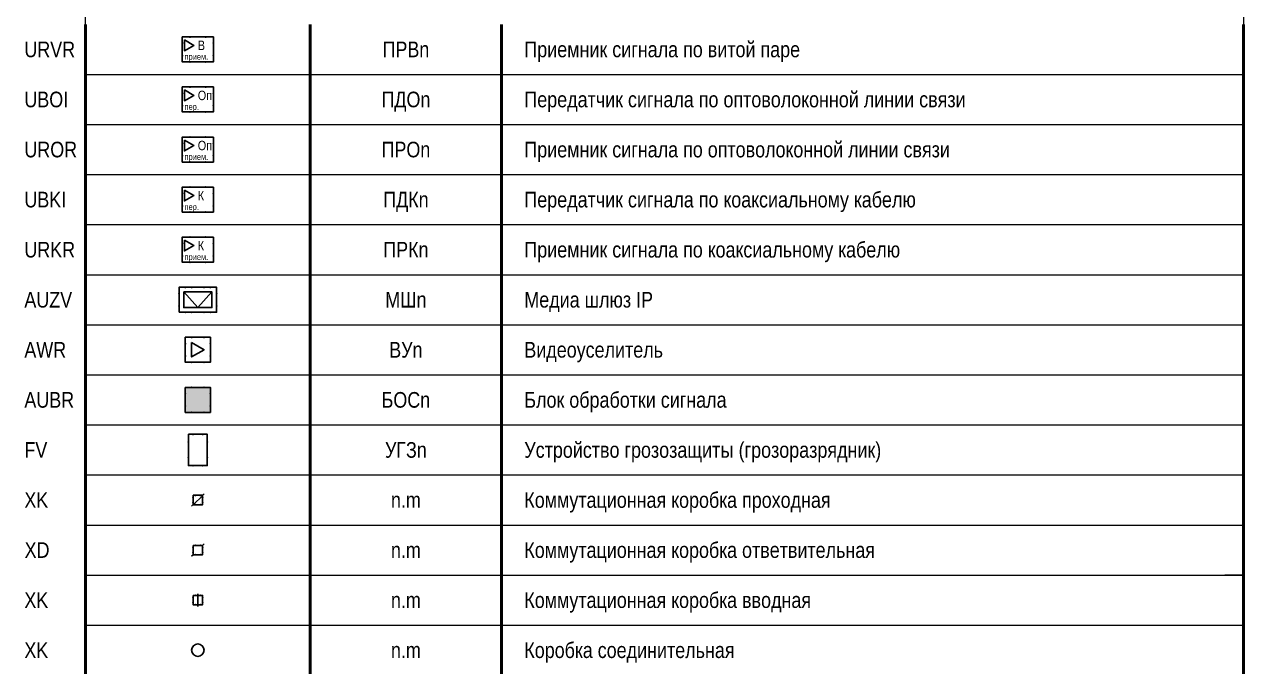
# Model space of a CAD drawing. Header units: millimetres. Extents: x -21000 to 351902, y -261781 to 19312.
# Drawn here: x 1022 to 20500, y -25163 to -14900 of the extents above; entities that cross this region are included whole.
import ezdxf
from ezdxf.enums import TextEntityAlignment as Align

# ---------------------------------------------------------------- set-up
doc = ezdxf.new("R2010")
doc.units = ezdxf.units.MM
doc.header["$MEASUREMENT"] = 0
doc.set_wipeout_variables(frame=1)
for name, color, linetype in [('_АТ-Имя', 7, 'Continuous'), ('_АТ-Спецификация', 7, 'Continuous'), ('_БЛ-Заливка', 7, 'Continuous'), ('_БЛ-Маска', 250, 'Continuous'), ('_БЛ-Рамки', 7, 'Continuous'), ('_ОТ', 170, 'Continuous')]:
    doc.layers.add(name, color=color, linetype=linetype)
doc.layers.add('_АТ-Примечания', color=250, linetype='Continuous', plot=False)
doc.layers.add('NOPRINT', color=50, linetype='Continuous', plot=False)
doc.layers.add('_БЛ-Таблицы рамки', color=7, linetype='Continuous', lineweight=0)
doc.styles.add('Arial-250', font='ARIALN.TTF', dxfattribs={"height": 250})
doc.styles.add('Arial_Narrow_shtamp', font='ARIALN.TTF')
doc.styles.add('ArialN-2.5', font='ARIALN.TTF', dxfattribs={"height": 2.5})
doc.styles.add('ArialN-250', font='ARIALN.TTF', dxfattribs={"height": 250})
doc.styles.add('AT-Шрифт', font='ARIALN.TTF', dxfattribs={"height": 250})

# ---------------------------------------------------------------- blocks, each defined once
blk = doc.blocks.new('*U2')
at = {"layer": 'NOPRINT', "lineweight": 0}
blk.add_lwpolyline([(20, 292), (205, 292), (205, 5), (20, 5)], close=True, dxfattribs=at)
blk.add_lwpolyline([(205, 60), (202, 60)], dxfattribs=at)
at = {"layer": 'NOPRINT', "color": 1, "lineweight": 0, "style": 'Arial_Narrow_shtamp'}
blk.add_attdef('N_LISTA', text='', height=2, dxfattribs=at).set_placement((90.17, 7.42), align=Align.MIDDLE_LEFT)
blk = doc.blocks.new('*U5')
at = {"layer": '_БЛ-Таблицы рамки', "lineweight": 50}
for points in [[(0, -8), (0, 0)], [(35.87, -8), (35.87, 0)], [(66.47, -8), (66.47, 0)], [(185, -8), (185, 0)]]:
    blk.add_lwpolyline(points, dxfattribs=at)
at = {"layer": '_БЛ-Таблицы рамки', "lineweight": 0}
for points in [[(0, -8), (35.87, -8)], [(35.87, -8), (66.47, -8)], [(66.47, -8), (185, -8)]]:
    blk.add_lwpolyline(points, dxfattribs=at)
at = {"ltscale": 100, "style": 'ArialN-2.5'}
blk.add_attdef('СОКРАЩЕНИЕ_УГО', text='', height=2.5, dxfattribs=at).set_placement((51.17, -4), align=Align.MIDDLE_CENTER)
blk.add_attdef('НАИМЕНОВАНИЕ_УГО', text='', height=2.5, dxfattribs=at).set_placement((70.09, -4), align=Align.MIDDLE_LEFT)
blk = doc.blocks.new('ПРВ')
blk.add_wipeout([(-2.5, 4), (2.5, 4), (2.5, 0), (-2.5, 0)]).dxf.layer = '_БЛ-Маска'
blk.add_lwpolyline([(2.5, 4), (-2.5, 4), (-2.5, 0), (2.5, 0)], close=True)
blk.add_lwpolyline([(-2.13, 3.52), (-2.13, 1.79), (-0.63, 2.65), (-2.13, 3.52)])
at = {"linetype": 'ByBlock', "lineweight": -2, "ltscale": 100}
for p in [(-1.25, 4), (1.25, 4), (-2.5, 3), (2.5, 3), (-2.5, 1), (-1.25, 0), (1.25, 0), (2.5, 1)]:
    blk.add_point(p, dxfattribs=at)
at = {"layer": '_БЛ-Заливка', "color": 5, "linetype": 'ByBlock', "lineweight": -2}
blk.add_solid([(-2.13, 3.52), (-2.13, 1.79), (-0.63, 2.65), (-2.13, 3.52)], dxfattribs=at)
at = {"color": 7, "style": 'AT-Шрифт'}
for s, height, p in [('В', 1.5, (0, 2.65)), ('прием.', 1, (-2.13, 0.84))]:
    blk.add_text(s, height=height, dxfattribs=at).set_placement(p, align=Align.MIDDLE_LEFT)
at = {"layer": '_АТ-Имя', "ltscale": 100, "style": 'AT-Шрифт'}
blk.add_attdef('NUMBER', text='', height=2, dxfattribs=at).set_placement((0, 4), align=Align.BOTTOM_CENTER)
at = {"layer": '_АТ-Примечания', "ltscale": 100, "style": 'AT-Шрифт', "flags": 1}
for tag, p in [('ABBREVIATION', (-2.5, 0.5)), ('COMMENT1', (-2.5, 0.04)), ('COMMENT2', (-2.5, -0.42)), ('COMMENT3', (-2.5, -0.88))]:
    blk.add_attdef(tag, p, '', height=0.25, dxfattribs=at)
at = {"layer": '_АТ-Спецификация', "ltscale": 100, "style": 'AT-Шрифт', "flags": 1}
for tag, p in [('NUM', (-2.5, 4)), ('CODE', (-2.5, 2.5)), ('DESCRIPTION', (-2.5, 3.5)), ('NAME', (-2.5, 3)), ('MADEBY', (-2.5, 2)), ('POSITION', (-2.5, 1.5)), ('POSITION2', (-2.5, 1))]:
    blk.add_attdef(tag, p, '', height=0.25, dxfattribs=at)
blk = doc.blocks.new('ПДО')
blk.add_wipeout([(-2.5, 4), (2.5, 4), (2.5, 0), (-2.5, 0)]).dxf.layer = '_БЛ-Маска'
blk.add_lwpolyline([(2.5, 4), (-2.5, 4), (-2.5, 0), (2.5, 0)], close=True)
blk.add_lwpolyline([(-2.13, 3.52), (-2.13, 1.79), (-0.63, 2.65), (-2.13, 3.52)])
at = {"linetype": 'ByBlock', "lineweight": -2, "ltscale": 100}
for p in [(-1.25, 4), (1.25, 4), (-2.5, 3), (2.5, 3), (-2.5, 1), (-1.25, 0), (1.25, 0), (2.5, 1)]:
    blk.add_point(p, dxfattribs=at)
at = {"layer": '_БЛ-Заливка', "color": 5, "linetype": 'ByBlock', "lineweight": -2}
blk.add_solid([(-2.13, 3.52), (-2.13, 1.79), (-0.63, 2.65), (-2.13, 3.52)], dxfattribs=at)
at = {"color": 7, "style": 'AT-Шрифт'}
for s, height, p in [('Оп', 1.5, (0, 2.65)), ('пер.', 1, (-2.13, 0.84))]:
    blk.add_text(s, height=height, dxfattribs=at).set_placement(p, align=Align.MIDDLE_LEFT)
at = {"layer": '_АТ-Имя', "ltscale": 100, "style": 'AT-Шрифт'}
blk.add_attdef('NUMBER', text='', height=2, dxfattribs=at).set_placement((0, 4), align=Align.BOTTOM_CENTER)
at = {"layer": '_АТ-Примечания', "ltscale": 100, "style": 'AT-Шрифт', "flags": 1}
for tag, p in [('ABBREVIATION', (-2.5, 0.5)), ('COMMENT1', (-2.5, 0.04)), ('COMMENT2', (-2.5, -0.42)), ('COMMENT3', (-2.5, -0.88))]:
    blk.add_attdef(tag, p, '', height=0.25, dxfattribs=at)
at = {"layer": '_АТ-Спецификация', "ltscale": 100, "style": 'AT-Шрифт', "flags": 1}
for tag, p in [('NUM', (-2.5, 4)), ('CODE', (-2.5, 2.5)), ('DESCRIPTION', (-2.5, 3.5)), ('NAME', (-2.5, 3)), ('MADEBY', (-2.5, 2)), ('POSITION', (-2.5, 1.5)), ('POSITION2', (-2.5, 1))]:
    blk.add_attdef(tag, p, '', height=0.25, dxfattribs=at)
blk = doc.blocks.new('ПРО')
blk.add_wipeout([(-2.5, 4), (2.5, 4), (2.5, 0), (-2.5, 0)]).dxf.layer = '_БЛ-Маска'
blk.add_lwpolyline([(2.5, 4), (-2.5, 4), (-2.5, 0), (2.5, 0)], close=True)
blk.add_lwpolyline([(-2.13, 3.52), (-2.13, 1.79), (-0.63, 2.65), (-2.13, 3.52)])
at = {"linetype": 'ByBlock', "lineweight": -2, "ltscale": 100}
for p in [(-1.25, 4), (1.25, 4), (-2.5, 3), (2.5, 3), (-2.5, 1), (-1.25, 0), (1.25, 0), (2.5, 1)]:
    blk.add_point(p, dxfattribs=at)
at = {"layer": '_БЛ-Заливка', "color": 5, "linetype": 'ByBlock', "lineweight": -2}
blk.add_solid([(-2.13, 3.52), (-2.13, 1.79), (-0.63, 2.65), (-2.13, 3.52)], dxfattribs=at)
at = {"color": 7, "style": 'AT-Шрифт'}
for s, height, p in [('Оп', 1.5, (0, 2.65)), ('прием.', 1, (-2.13, 0.84))]:
    blk.add_text(s, height=height, dxfattribs=at).set_placement(p, align=Align.MIDDLE_LEFT)
at = {"layer": '_АТ-Имя', "ltscale": 100, "style": 'AT-Шрифт'}
blk.add_attdef('NUMBER', text='', height=2, dxfattribs=at).set_placement((0, 4), align=Align.BOTTOM_CENTER)
at = {"layer": '_АТ-Примечания', "ltscale": 100, "style": 'AT-Шрифт', "flags": 1}
for tag, p in [('ABBREVIATION', (-2.5, 0.5)), ('COMMENT1', (-2.5, 0.04)), ('COMMENT2', (-2.5, -0.42)), ('COMMENT3', (-2.5, -0.88))]:
    blk.add_attdef(tag, p, '', height=0.25, dxfattribs=at)
at = {"layer": '_АТ-Спецификация', "ltscale": 100, "style": 'AT-Шрифт', "flags": 1}
for tag, p in [('NUM', (-2.5, 4)), ('CODE', (-2.5, 2.5)), ('DESCRIPTION', (-2.5, 3.5)), ('NAME', (-2.5, 3)), ('MADEBY', (-2.5, 2)), ('POSITION', (-2.5, 1.5)), ('POSITION2', (-2.5, 1))]:
    blk.add_attdef(tag, p, '', height=0.25, dxfattribs=at)
blk = doc.blocks.new('ПДК')
blk.add_wipeout([(-2.5, 4), (2.5, 4), (2.5, 0), (-2.5, 0)]).dxf.layer = '_БЛ-Маска'
blk.add_lwpolyline([(2.5, 4), (-2.5, 4), (-2.5, 0), (2.5, 0)], close=True)
blk.add_lwpolyline([(-2.13, 3.52), (-2.13, 1.79), (-0.63, 2.65), (-2.13, 3.52)])
at = {"linetype": 'ByBlock', "lineweight": -2, "ltscale": 100}
for p in [(-1.25, 4), (1.25, 4), (-2.5, 3), (2.5, 3), (-2.5, 1), (-1.25, 0), (1.25, 0), (2.5, 1)]:
    blk.add_point(p, dxfattribs=at)
at = {"layer": '_БЛ-Заливка', "color": 5, "linetype": 'ByBlock', "lineweight": -2}
blk.add_solid([(-2.13, 3.52), (-2.13, 1.79), (-0.63, 2.65), (-2.13, 3.52)], dxfattribs=at)
at = {"color": 7, "style": 'AT-Шрифт'}
for s, height, p in [('К', 1.5, (0, 2.65)), ('пер.', 1, (-2.13, 0.84))]:
    blk.add_text(s, height=height, dxfattribs=at).set_placement(p, align=Align.MIDDLE_LEFT)
at = {"layer": '_АТ-Имя', "ltscale": 100, "style": 'AT-Шрифт'}
blk.add_attdef('NUMBER', text='', height=2, dxfattribs=at).set_placement((0, 4), align=Align.BOTTOM_CENTER)
at = {"layer": '_АТ-Примечания', "ltscale": 100, "style": 'AT-Шрифт', "flags": 1}
for tag, p in [('ABBREVIATION', (-2.5, 0.5)), ('COMMENT1', (-2.5, 0.04)), ('COMMENT2', (-2.5, -0.42)), ('COMMENT3', (-2.5, -0.88))]:
    blk.add_attdef(tag, p, '', height=0.25, dxfattribs=at)
at = {"layer": '_АТ-Спецификация', "ltscale": 100, "style": 'AT-Шрифт', "flags": 1}
for tag, p in [('NUM', (-2.5, 4)), ('CODE', (-2.5, 2.5)), ('DESCRIPTION', (-2.5, 3.5)), ('NAME', (-2.5, 3)), ('MADEBY', (-2.5, 2)), ('POSITION', (-2.5, 1.5)), ('POSITION2', (-2.5, 1))]:
    blk.add_attdef(tag, p, '', height=0.25, dxfattribs=at)
blk = doc.blocks.new('ПРК')
blk.add_wipeout([(-2.5, 4), (2.5, 4), (2.5, 0), (-2.5, 0)]).dxf.layer = '_БЛ-Маска'
blk.add_lwpolyline([(2.5, 4), (-2.5, 4), (-2.5, 0), (2.5, 0)], close=True)
blk.add_lwpolyline([(-2.13, 3.52), (-2.13, 1.79), (-0.63, 2.65), (-2.13, 3.52)])
at = {"linetype": 'ByBlock', "lineweight": -2, "ltscale": 100}
for p in [(-1.25, 4), (1.25, 4), (-2.5, 3), (2.5, 3), (-2.5, 1), (-1.25, 0), (1.25, 0), (2.5, 1)]:
    blk.add_point(p, dxfattribs=at)
at = {"layer": '_БЛ-Заливка', "color": 5, "linetype": 'ByBlock', "lineweight": -2}
blk.add_solid([(-2.13, 3.52), (-2.13, 1.79), (-0.63, 2.65), (-2.13, 3.52)], dxfattribs=at)
at = {"color": 7, "style": 'AT-Шрифт'}
for s, height, p in [('К', 1.5, (0, 2.65)), ('прием.', 1, (-2.13, 0.84))]:
    blk.add_text(s, height=height, dxfattribs=at).set_placement(p, align=Align.MIDDLE_LEFT)
at = {"layer": '_АТ-Имя', "ltscale": 100, "style": 'AT-Шрифт'}
blk.add_attdef('NUMBER', text='', height=2, dxfattribs=at).set_placement((-0.02, 4), align=Align.BOTTOM_CENTER)
at = {"layer": '_АТ-Примечания', "ltscale": 100, "style": 'AT-Шрифт', "flags": 1}
for tag, p in [('ABBREVIATION', (-2.52, 0.5)), ('COMMENT1', (-2.52, 0.04)), ('COMMENT2', (-2.52, -0.42)), ('COMMENT3', (-2.52, -0.88))]:
    blk.add_attdef(tag, p, '', height=0.25, dxfattribs=at)
at = {"layer": '_АТ-Спецификация', "ltscale": 100, "style": 'AT-Шрифт', "flags": 1}
for tag, p in [('NUM', (-2.52, 4)), ('CODE', (-2.52, 2.5)), ('DESCRIPTION', (-2.52, 3.5)), ('NAME', (-2.52, 3)), ('MADEBY', (-2.52, 2)), ('POSITION', (-2.52, 1.5)), ('POSITION2', (-2.52, 1))]:
    blk.add_attdef(tag, p, '', height=0.25, dxfattribs=at)
blk = doc.blocks.new('МШот')
at = {"color": 0, "linetype": 'ByBlock', "ltscale": 100}
blk.add_wipeout([(0, 0), (6, 0), (6, 4), (0, 4)], dxfattribs=at).dxf.layer = '_БЛ-Маска'
at = {"color": 0, "linetype": 'ByBlock', "lineweight": -2, "ltscale": 100}
for points in [[(0, 0), (6, 0), (6, 4), (0, 4)], [(0.75, 3.25), (5.25, 3.25), (5.25, 0.75), (0.75, 0.75)]]:
    blk.add_lwpolyline(points, close=True, dxfattribs=at)
for points in [[(0.75, 3.25), (3, 0.75)], [(5.25, 3.25), (3, 0.75)]]:
    blk.add_lwpolyline(points, dxfattribs=at)
for p in [(1, 4), (2, 4), (4, 4), (5, 4), (0, 3), (6, 3), (0, 1), (6, 1), (1, 0), (2, 0), (4, 0), (5, 0)]:
    blk.add_point(p, dxfattribs=at)
at = {"layer": '_АТ-Имя', "ltscale": 100, "style": 'AT-Шрифт'}
blk.add_attdef('NUMBER', text='', height=2, dxfattribs=at).set_placement((0, 4), align=Align.BOTTOM_LEFT)
at = {"layer": '_АТ-Примечания', "ltscale": 100, "style": 'AT-Шрифт', "flags": 1}
for tag, p in [('ABBREVIATION', (0, 0.5)), ('COMMENT1', (0, 0.04)), ('COMMENT2', (0, -0.42)), ('COMMENT3', (0, -0.88))]:
    blk.add_attdef(tag, p, '', height=0.25, dxfattribs=at)
at = {"layer": '_АТ-Спецификация', "ltscale": 100, "style": 'AT-Шрифт', "flags": 1}
for tag, p in [('NUM', (0, 4)), ('CODE', (0, 2.5)), ('DESCRIPTION', (0, 3.5)), ('NAME', (0, 3)), ('MADEBY', (0, 2)), ('POSITION', (0, 1.5)), ('POSITION2', (0, 1))]:
    blk.add_attdef(tag, p, '', height=0.25, dxfattribs=at)
blk = doc.blocks.new('ВУ')
blk.add_wipeout([(-2, -2), (-2, 2), (2, 2), (2, -2)]).dxf.layer = '_БЛ-Маска'
blk.add_lwpolyline([(-2, 2), (2, 2), (2, -2), (-2, -2)], close=True)
blk.add_lwpolyline([(-1, 1.15), (1, 0), (-1, -1.15), (-1, 1.15)])
at = {"linetype": 'ByBlock', "lineweight": -2, "ltscale": 100}
for p in [(-1, 2), (1, 2), (-2, 1), (2, 1), (-2, -1), (2, -1), (-1, -2), (1, -2)]:
    blk.add_point(p, dxfattribs=at)
at = {"layer": '_БЛ-Заливка', "color": 5, "linetype": 'ByBlock', "lineweight": -2}
blk.add_solid([(-1, 1.15), (-1, -1.15), (1, 0), (-1, 1.15)], dxfattribs=at)
at = {"layer": '_АТ-Имя', "ltscale": 100, "style": 'AT-Шрифт'}
blk.add_attdef('NUMBER', text='', height=2, dxfattribs=at).set_placement((0, 2), align=Align.BOTTOM_CENTER)
at = {"layer": '_АТ-Примечания', "ltscale": 100, "style": 'AT-Шрифт', "flags": 1}
for tag, p in [('ABBREVIATION', (-2, -1.5)), ('COMMENT1', (-2, -1.96)), ('COMMENT2', (-2, -2.42)), ('COMMENT3', (-2, -2.88))]:
    blk.add_attdef(tag, p, '', height=0.25, dxfattribs=at)
at = {"layer": '_АТ-Спецификация', "ltscale": 100, "style": 'AT-Шрифт', "flags": 1}
for tag, p in [('NUM', (-2, 2)), ('CODE', (-2, 0.5)), ('DESCRIPTION', (-2, 1.5)), ('NAME', (-2, 1)), ('MADEBY', (-2, 0)), ('POSITION', (-2, -0.5)), ('POSITION2', (-2, -1))]:
    blk.add_attdef(tag, p, '', height=0.25, dxfattribs=at)
blk = doc.blocks.new('БОС')
at = {"layer": '_БЛ-Заливка', "linetype": 'ByBlock', "lineweight": -2, "ltscale": 100}
blk.add_hatch(color=5, dxfattribs=at).paths.add_polyline_path([(2, 4), (-2, 4), (-2, 0), (2, 0)])
blk.add_lwpolyline([(-2, 4), (2, 4), (2, 0), (-2, 0)], close=True)
at = {"color": 0, "linetype": 'ByBlock', "lineweight": -2, "ltscale": 100}
for p in [(-1, 4), (1, 4), (-2, 3), (2, 3), (-2, 1), (-1, 0), (2, 1), (1, 0)]:
    blk.add_point(p, dxfattribs=at)
at = {"layer": '_АТ-Имя', "ltscale": 100, "style": 'AT-Шрифт'}
blk.add_attdef('NUMBER', text='', height=2, dxfattribs=at).set_placement((0, 4), align=Align.BOTTOM_CENTER)
at = {"layer": '_АТ-Примечания', "ltscale": 100, "style": 'AT-Шрифт', "flags": 1}
for tag, p in [('ABBREVIATION', (-2, 0.5)), ('COMMENT1', (-2, 0.04)), ('COMMENT2', (-2, -0.42)), ('COMMENT3', (-2, -0.88))]:
    blk.add_attdef(tag, p, '', height=0.25, dxfattribs=at)
at = {"layer": '_АТ-Спецификация', "ltscale": 100, "style": 'AT-Шрифт', "flags": 1}
for tag, p in [('NUM', (-2, 4)), ('CODE', (-2, 2.5)), ('DESCRIPTION', (-2, 3.5)), ('NAME', (-2, 3)), ('MADEBY', (-2, 2)), ('POSITION', (-2, 1.5)), ('POSITION2', (-2, 1))]:
    blk.add_attdef(tag, p, '', height=0.25, dxfattribs=at)
blk = doc.blocks.new('УГЗ')
blk.add_wipeout([(-1.5, -2.5), (-1.5, 2.5), (1.5, 2.5), (1.5, -2.5)]).dxf.layer = '_БЛ-Маска'
at = {"color": 0, "linetype": 'ByBlock', "lineweight": -2, "ltscale": 100}
blk.add_lwpolyline([(-1.5, 2.5), (1.5, 2.5), (1.5, -2.5), (-1.5, -2.5)], close=True, dxfattribs=at)
blk.add_lwpolyline([(0, 2.5, 0, 0, 0), (0, 0, 1, 0, 0), (0, -1, 0, 0, 0)], format="xyseb", dxfattribs=at)
at = {"linetype": 'ByBlock', "lineweight": -2, "ltscale": 100}
for p in [(-0.75, 2.5), (0.75, 2.5), (-1.5, 1.25), (1.5, 1.25), (-1.5, -1.25), (1.5, -1.25), (-0.75, -2.5), (0.75, -2.5)]:
    blk.add_point(p, dxfattribs=at)
at = {"layer": '_АТ-Имя', "ltscale": 100, "style": 'AT-Шрифт'}
blk.add_attdef('NUMBER', text='', height=2, dxfattribs=at).set_placement((0, 2.5), align=Align.BOTTOM_CENTER)
at = {"layer": '_АТ-Примечания', "ltscale": 100, "style": 'AT-Шрифт', "flags": 1}
for tag, p in [('ABBREVIATION', (-1.5, -1)), ('COMMENT1', (-1.5, -1.46)), ('COMMENT2', (-1.5, -1.92)), ('COMMENT3', (-1.5, -2.38))]:
    blk.add_attdef(tag, p, '', height=0.25, dxfattribs=at)
at = {"layer": '_АТ-Спецификация', "ltscale": 100, "style": 'AT-Шрифт', "flags": 1}
for tag, p in [('NUM', (-1.5, 2.5)), ('DESCRIPTION', (-1.5, 2)), ('CODE', (-1.5, 1)), ('NAME', (-1.5, 1.5)), ('MADEBY', (-1.5, 0.5)), ('POSITION', (-1.5, 0)), ('POSITION2', (-1.5, -0.5))]:
    blk.add_attdef(tag, p, '', height=0.25, dxfattribs=at)
blk = doc.blocks.new('КСот')
at = {"layer": '_АТ-Имя', "ltscale": 100, "style": 'AT-Шрифт'}
blk.add_attdef('NUMBER', text='', height=2, dxfattribs=at).set_placement((0, 0.5), align=Align.BOTTOM_CENTER)
at = {"layer": '_АТ-Примечания', "ltscale": 100, "style": 'AT-Шрифт', "flags": 1}
for tag, p in [('ABBREVIATION', (0, -3.5)), ('COMMENT1', (0, -3.961)), ('COMMENT2', (0, -4.421)), ('COMMENT3', (0, -4.882))]:
    blk.add_attdef(tag, p, '', height=0.25, dxfattribs=at)
at = {"layer": '_АТ-Спецификация', "ltscale": 100, "style": 'AT-Шрифт', "flags": 1}
for tag, p in [('NUM', (0, 0)), ('DESCRIPTION', (0, -0.5)), ('NAME', (0, -1)), ('CODE', (0, -1.5)), ('MADEBY', (0, -2)), ('POSITION', (0, -2.5)), ('POSITION2', (0, -3))]:
    blk.add_attdef(tag, p, '', height=0.25, dxfattribs=at)
blk.add_wipeout([(0.5, 0), (0.499, -0.031), (0.496, -0.063), (0.491, -0.094), (0.484, -0.124), (0.476, -0.155), (0.465, -0.184), (0.452, -0.213), (0.438, -0.241), (0.422, -0.268), (0.405, -0.294), (0.385, -0.319), (0.364, -0.342), (0.342, -0.364), (0.319, -0.385), (0.294, -0.405), (0.268, -0.422), (0.241, -0.438), (0.213, -0.452), (0.184, -0.465), (0.155, -0.476), (0.124, -0.484), (0.094, -0.491), (0.063, -0.496), (0.031, -0.499), (0, -0.5), (-0.031, -0.499), (-0.063, -0.496), (-0.094, -0.491), (-0.124, -0.484), (-0.155, -0.476), (-0.184, -0.465), (-0.213, -0.452), (-0.241, -0.438), (-0.268, -0.422), (-0.294, -0.405), (-0.319, -0.385), (-0.342, -0.364), (-0.364, -0.342), (-0.385, -0.319), (-0.405, -0.294), (-0.422, -0.268), (-0.438, -0.241), (-0.452, -0.213), (-0.465, -0.184), (-0.476, -0.155), (-0.484, -0.124), (-0.491, -0.094), (-0.496, -0.063), (-0.499, -0.031), (-0.5, 0), (-0.499, 0.031), (-0.496, 0.063), (-0.491, 0.094), (-0.484, 0.124), (-0.476, 0.155), (-0.465, 0.184), (-0.452, 0.213), (-0.438, 0.241), (-0.422, 0.268), (-0.405, 0.294), (-0.385, 0.319), (-0.364, 0.342), (-0.342, 0.364), (-0.319, 0.385), (-0.294, 0.405), (-0.268, 0.422), (-0.241, 0.438), (-0.213, 0.452), (-0.184, 0.465), (-0.155, 0.476), (-0.124, 0.484), (-0.094, 0.491), (-0.063, 0.496), (-0.031, 0.499), (0, 0.5), (0.031, 0.499), (0.063, 0.496), (0.094, 0.491), (0.124, 0.484), (0.155, 0.476), (0.184, 0.465), (0.213, 0.452), (0.241, 0.438), (0.268, 0.422), (0.294, 0.405), (0.319, 0.385), (0.342, 0.364), (0.364, 0.342), (0.385, 0.319), (0.405, 0.294), (0.422, 0.268), (0.438, 0.241), (0.452, 0.213), (0.465, 0.184), (0.476, 0.155), (0.484, 0.124), (0.491, 0.094), (0.496, 0.063), (0.499, 0.031)]).dxf.layer = '_БЛ-Маска'
blk.add_circle((0, 0), 0.5)
blk = doc.blocks.new('КОот')
at = {"layer": '_АТ-Имя', "ltscale": 100, "style": 'AT-Шрифт'}
blk.add_attdef('NUMBER', text='', height=2, dxfattribs=at).set_placement((0, 0.375), align=Align.BOTTOM_CENTER)
at = {"layer": '_АТ-Примечания', "ltscale": 100, "style": 'AT-Шрифт', "flags": 1}
for tag, p in [('ABBREVIATION', (-0.375, -3.125)), ('COMMENT1', (-0.375, -3.586)), ('COMMENT2', (-0.375, -4.046)), ('COMMENT3', (-0.375, -4.507))]:
    blk.add_attdef(tag, p, '', height=0.25, dxfattribs=at)
at = {"layer": '_АТ-Спецификация', "ltscale": 100, "style": 'AT-Шрифт', "flags": 1}
for tag, p in [('CODE', (-0.375, -1.125)), ('MADEBY', (-0.375, -1.625)), ('POSITION', (-0.375, -2.125)), ('POSITION2', (-0.375, -2.625))]:
    blk.add_attdef(tag, p, '', height=0.25, dxfattribs=at)
at = {"ltscale": 100}
blk.add_wipeout([(-0.375, 0.375), (0.375, 0.375), (0.375, -0.375), (-0.375, -0.375)], dxfattribs=at).dxf.layer = '_БЛ-Маска'
for p, q in [((0.375, 0.375), (0.5, 0.5)), ((-0.5, -0.5), (-0.375, -0.375))]:
    blk.add_line(p, q)
blk.add_lwpolyline([(-0.375, 0.375), (0.375, 0.375), (0.375, -0.375), (-0.375, -0.375)], close=True, dxfattribs=at)
at = {"linetype": 'ByBlock', "lineweight": -2, "ltscale": 100}
for p in [(-0.375, 0.188), (-0.187, 0.375), (0.188, 0.375), (0.375, 0.188), (-0.375, -0.187), (-0.187, -0.375), (0.188, -0.375), (0.375, -0.187)]:
    blk.add_point(p, dxfattribs=at)
at = {"layer": '_АТ-Спецификация', "ltscale": 100, "style": 'AT-Шрифт', "flags": 1}
for tag, p in [('NUM', (-0.375, 0.375)), ('DESCRIPTION', (-0.375, -0.125)), ('NAME', (-0.375, -0.625))]:
    blk.add_attdef(tag, p, '', height=0.25, dxfattribs=at)
blk = doc.blocks.new('КПот')
at = {"layer": '_АТ-Имя', "ltscale": 100, "style": 'AT-Шрифт'}
blk.add_attdef('NUMBER', text='', height=2, dxfattribs=at).set_placement((0, 0.375), align=Align.BOTTOM_CENTER)
at = {"layer": '_АТ-Примечания', "ltscale": 100, "style": 'AT-Шрифт', "flags": 1}
for tag, p in [('ABBREVIATION', (-0.375, -3.125)), ('COMMENT1', (-0.375, -3.586)), ('COMMENT2', (-0.375, -4.046)), ('COMMENT3', (-0.375, -4.507))]:
    blk.add_attdef(tag, p, '', height=0.25, dxfattribs=at)
at = {"layer": '_АТ-Спецификация', "ltscale": 100, "style": 'AT-Шрифт', "flags": 1}
for tag, p in [('NUM', (-0.375, 0.375)), ('DESCRIPTION', (-0.375, -0.125)), ('CODE', (-0.375, -1.125)), ('NAME', (-0.375, -0.625)), ('MADEBY', (-0.375, -1.625)), ('POSITION', (-0.375, -2.125)), ('POSITION2', (-0.375, -2.625))]:
    blk.add_attdef(tag, p, '', height=0.25, dxfattribs=at)
at = {"ltscale": 100}
blk.add_wipeout([(-0.375, 0.375), (0.375, 0.375), (0.375, -0.375), (-0.375, -0.375)], dxfattribs=at).dxf.layer = '_БЛ-Маска'
blk.add_line((-0.5, -0.5), (0.5, 0.5))
blk.add_lwpolyline([(-0.375, 0.375), (0.375, 0.375), (0.375, -0.375), (-0.375, -0.375)], close=True, dxfattribs=at)
at = {"linetype": 'ByBlock', "lineweight": -2, "ltscale": 100}
for p in [(-0.375, 0.188), (-0.187, 0.375), (0.188, 0.375), (0.375, 0.188), (-0.375, -0.187), (-0.187, -0.375), (0.188, -0.375), (0.375, -0.187)]:
    blk.add_point(p, dxfattribs=at)
blk = doc.blocks.new('КВот')
at = {"layer": '_АТ-Имя', "ltscale": 100, "style": 'AT-Шрифт'}
blk.add_attdef('NUMBER', text='', height=2, dxfattribs=at).set_placement((0, 0.375), align=Align.BOTTOM_CENTER)
at = {"layer": '_АТ-Примечания', "ltscale": 100, "style": 'AT-Шрифт', "flags": 1}
for tag, p in [('ABBREVIATION', (-0.375, -3.125)), ('COMMENT1', (-0.375, -3.586)), ('COMMENT2', (-0.375, -4.046)), ('COMMENT3', (-0.375, -4.507))]:
    blk.add_attdef(tag, p, '', height=0.25, dxfattribs=at)
at = {"layer": '_АТ-Спецификация', "ltscale": 100, "style": 'AT-Шрифт', "flags": 1}
for tag, p in [('CODE', (-0.375, -1.125)), ('MADEBY', (-0.375, -1.625)), ('POSITION', (-0.375, -2.125)), ('POSITION2', (-0.375, -2.625))]:
    blk.add_attdef(tag, p, '', height=0.25, dxfattribs=at)
at = {"ltscale": 100}
blk.add_wipeout([(-0.375, 0.375), (0.375, 0.375), (0.375, -0.375), (-0.375, -0.375)], dxfattribs=at).dxf.layer = '_БЛ-Маска'
blk.add_lwpolyline([(-0.375, 0.375), (0.375, 0.375), (0.375, -0.375), (-0.375, -0.375)], close=True, dxfattribs=at)
at = {"ltscale": 200}
blk.add_lwpolyline([(0, 0.5), (0, -0.5)], dxfattribs=at)
at = {"linetype": 'ByBlock', "lineweight": -2, "ltscale": 100}
for p in [(-0.375, 0.188), (-0.187, 0.375), (0.188, 0.375), (0.375, 0.188), (-0.375, -0.187), (-0.187, -0.375), (0.188, -0.375), (0.375, -0.187)]:
    blk.add_point(p, dxfattribs=at)
at = {"layer": '_АТ-Спецификация', "ltscale": 100, "style": 'AT-Шрифт', "flags": 1}
for tag, p in [('NUM', (-0.375, 0.375)), ('DESCRIPTION', (-0.375, -0.125)), ('NAME', (-0.375, -0.625))]:
    blk.add_attdef(tag, p, '', height=0.25, dxfattribs=at)

msp = doc.modelspace()

# ---------------------------------------------------------------- block references
at = {"xscale": 100, "yscale": 100, "zscale": 100}
for p, values in [((2000, -14900), {'СОКРАЩЕНИЕ_УГО': 'ПРВn', 'НАИМЕНОВАНИЕ_УГО': 'Приемник сигнала по витой паре'}), ((2000, -15700), {'СОКРАЩЕНИЕ_УГО': 'ПДОn', 'НАИМЕНОВАНИЕ_УГО': 'Передатчик сигнала по оптоволоконной линии связи'}), ((2000, -16500), {'СОКРАЩЕНИЕ_УГО': 'ПРОn', 'НАИМЕНОВАНИЕ_УГО': 'Приемник сигнала по оптоволоконной линии связи'}), ((2000, -17300), {'СОКРАЩЕНИЕ_УГО': 'ПДКn', 'НАИМЕНОВАНИЕ_УГО': 'Передатчик сигнала по коаксиальному кабелю'}), ((2000, -18100), {'СОКРАЩЕНИЕ_УГО': 'ПРКn', 'НАИМЕНОВАНИЕ_УГО': 'Приемник сигнала по коаксиальному кабелю'}), ((2000, -18900), {'СОКРАЩЕНИЕ_УГО': 'МШn', 'НАИМЕНОВАНИЕ_УГО': 'Медиа шлюз IP'}), ((2000, -19700), {'СОКРАЩЕНИЕ_УГО': 'ВУn', 'НАИМЕНОВАНИЕ_УГО': 'Видеоуселитель'}), ((2000, -20500), {'СОКРАЩЕНИЕ_УГО': 'БОСn', 'НАИМЕНОВАНИЕ_УГО': 'Блок обработки сигнала'}), ((2000, -21300), {'СОКРАЩЕНИЕ_УГО': 'УГЗn', 'НАИМЕНОВАНИЕ_УГО': 'Устройство грозозащиты (грозоразрядник)'}), ((2000, -22100), {'СОКРАЩЕНИЕ_УГО': 'n.m', 'НАИМЕНОВАНИЕ_УГО': 'Коммутационная коробка проходная'}), ((2000, -22900), {'СОКРАЩЕНИЕ_УГО': 'n.m', 'НАИМЕНОВАНИЕ_УГО': 'Коммутационная коробка ответвительная'}), ((2000, -23700), {'СОКРАЩЕНИЕ_УГО': 'n.m', 'НАИМЕНОВАНИЕ_УГО': 'Коммутационная коробка вводная'}), ((2000, -24500), {'СОКРАЩЕНИЕ_УГО': 'n.m', 'НАИМЕНОВАНИЕ_УГО': 'Коробка соединительная'})]:
    msp.add_blockref('*U5', p, dxfattribs=at).add_auto_attribs(values)
at = {"layer": '_БЛ-Рамки', "ltscale": 100, "xscale": 100, "yscale": 100, "zscale": 100}
msp.add_blockref('*U2', (0, -29700), dxfattribs=at)
at = {"layer": '_ОТ', "ltscale": 100, "xscale": 100, "yscale": 100, "zscale": 0.1}
msp.add_blockref('БОС', (3793, -21100), dxfattribs=at)

# ---------------------------------------------------------------- texts
at = {"style": 'ArialN-250'}
for s, p in [('URVR', (1022, -15300, -900)), ('UBOI', (1022, -16100, -900)), ('UROR', (1022, -16900, -900)), ('UBKI', (1022, -17700, -900)), ('URKR', (1022, -18500, -900)), ('AUZV', (1022, -19300, -900)), ('AWR', (1022, -20100, -900)), ('AUBR', (1022, -20900, -900))]:
    msp.add_text(s, height=250, dxfattribs=at).set_placement(p, align=Align.MIDDLE_LEFT)
at = {"color": 3}
for s, style, p in [('FV', 'ArialN-250', (1022, -21700, -900)), ('XK', 'Arial-250', (1022, -22500, -900)), ('XD', 'Arial-250', (1026, -23300, -900)), ('XK', 'Arial-250', (1022, -24100, -900)), ('XK', 'ArialN-250', (1022, -24900, -900))]:
    msp.add_text(s, height=250, dxfattribs=dict(at, style=style)).set_placement(p, align=Align.MIDDLE_LEFT)

# ---------------------------------------------------------------- next in the draw order: block references
at = {"layer": '_ОТ', "ltscale": 100}
for name, p, xscale, yscale, zscale in [('ПРВ', (3793, -15500), 100, 100, 0.1), ('ПДО', (3793, -16300), 100, 100, 0.1), ('ПРО', (3793, -17100), 100, 100, 0.1), ('ПДК', (3793, -17900), 100, 100, 0.1), ('ПРК', (3793, -18700), 100, 100, 0.1), ('МШот', (3493, -19500), 100, 100, 0.1), ('ВУ', (3793, -20100), 100, 100, 0.1), ('УГЗ', (3793, -21700), 100, 100, 0.1), ('КПот', (3793, -22500), 200, 200, 0.2), ('КОот', (3793, -23300), 200, 200, 0.2), ('КВот', (3793, -24100), 200, 200, 0.2), ('КСот', (3793, -24900), 200, 200, 0.2)]:
    msp.add_blockref(name, p, dxfattribs=dict(at, xscale=xscale, yscale=yscale, zscale=zscale))

doc.saveas('drawing.dxf')
